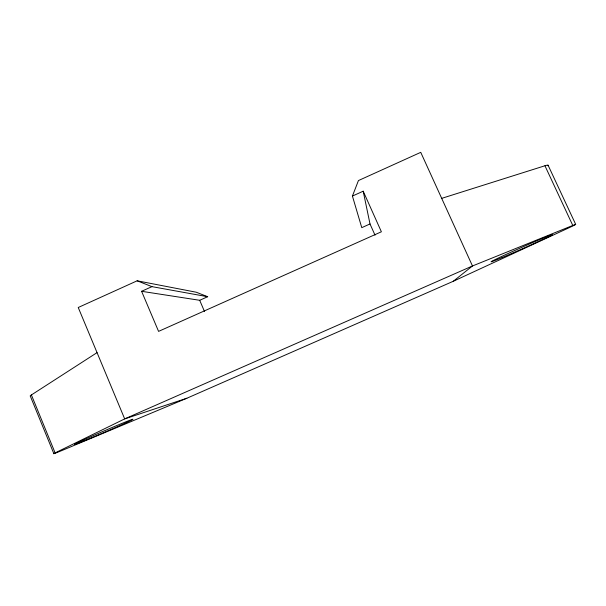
<?xml version="1.0" encoding="UTF-8"?>
<svg xmlns="http://www.w3.org/2000/svg" width="606" height="606" viewBox="0 0 606 606"><rect width="100%" height="100%" fill="white"/><g stroke="black" fill="none" stroke-linecap="round" stroke-linejoin="round"><path stroke-width="0.91" d="M352.419 196.064L363.199 191.201L370.008 223.955L361.767 227.651L352.419 196.064L358.434 180.565L420.746 152.341L472.475 265.973L453.28 281.275L186.868 398.24L63.782 449.743A18.218 0.394 -23.3 0 1 55.123 452.902L31.398 394.945L97.051 352.624M55.123 452.902L124.684 418.897L472.475 265.973L572.784 225.462L544.945 165.756L441.698 198.359M453.28 281.275L567.898 228.288A19.18 0.432 -24 0 0 572.784 225.462M363.199 191.201L381.386 231.787L158.575 331.384L141.599 291.304L199.7 300.296L207.684 296.72L196.246 292.221L137.153 280.805L78.235 307.5L124.684 418.897L186.868 398.24M141.599 291.304L151.932 286.638L207.684 296.72M137.153 280.805L151.932 286.638M548.074 165.196L575.7 224.402M370.008 223.955L375.031 235.181M199.7 300.296L204.464 311.408M53.858 453.659L30.353 396.21A18.119 1.492 -22.3 0 1 31.398 394.945M544.945 165.756A19.074 1.636 -25 0 1 547.877 165.756M502.169 257.52A33.451 0.765 -23.9 0 0 552.028 234.923A33.451 0.765 -23.9 0 0 511.623 251.899A33.451 0.765 -23.9 0 0 502.169 257.52M83.575 441.085A32.027 0.712 -23.3 0 0 132.297 419.723A32.027 0.712 -23.3 0 0 95.021 434.858A32.027 0.712 -23.3 0 0 83.575 441.085"/></g></svg>
